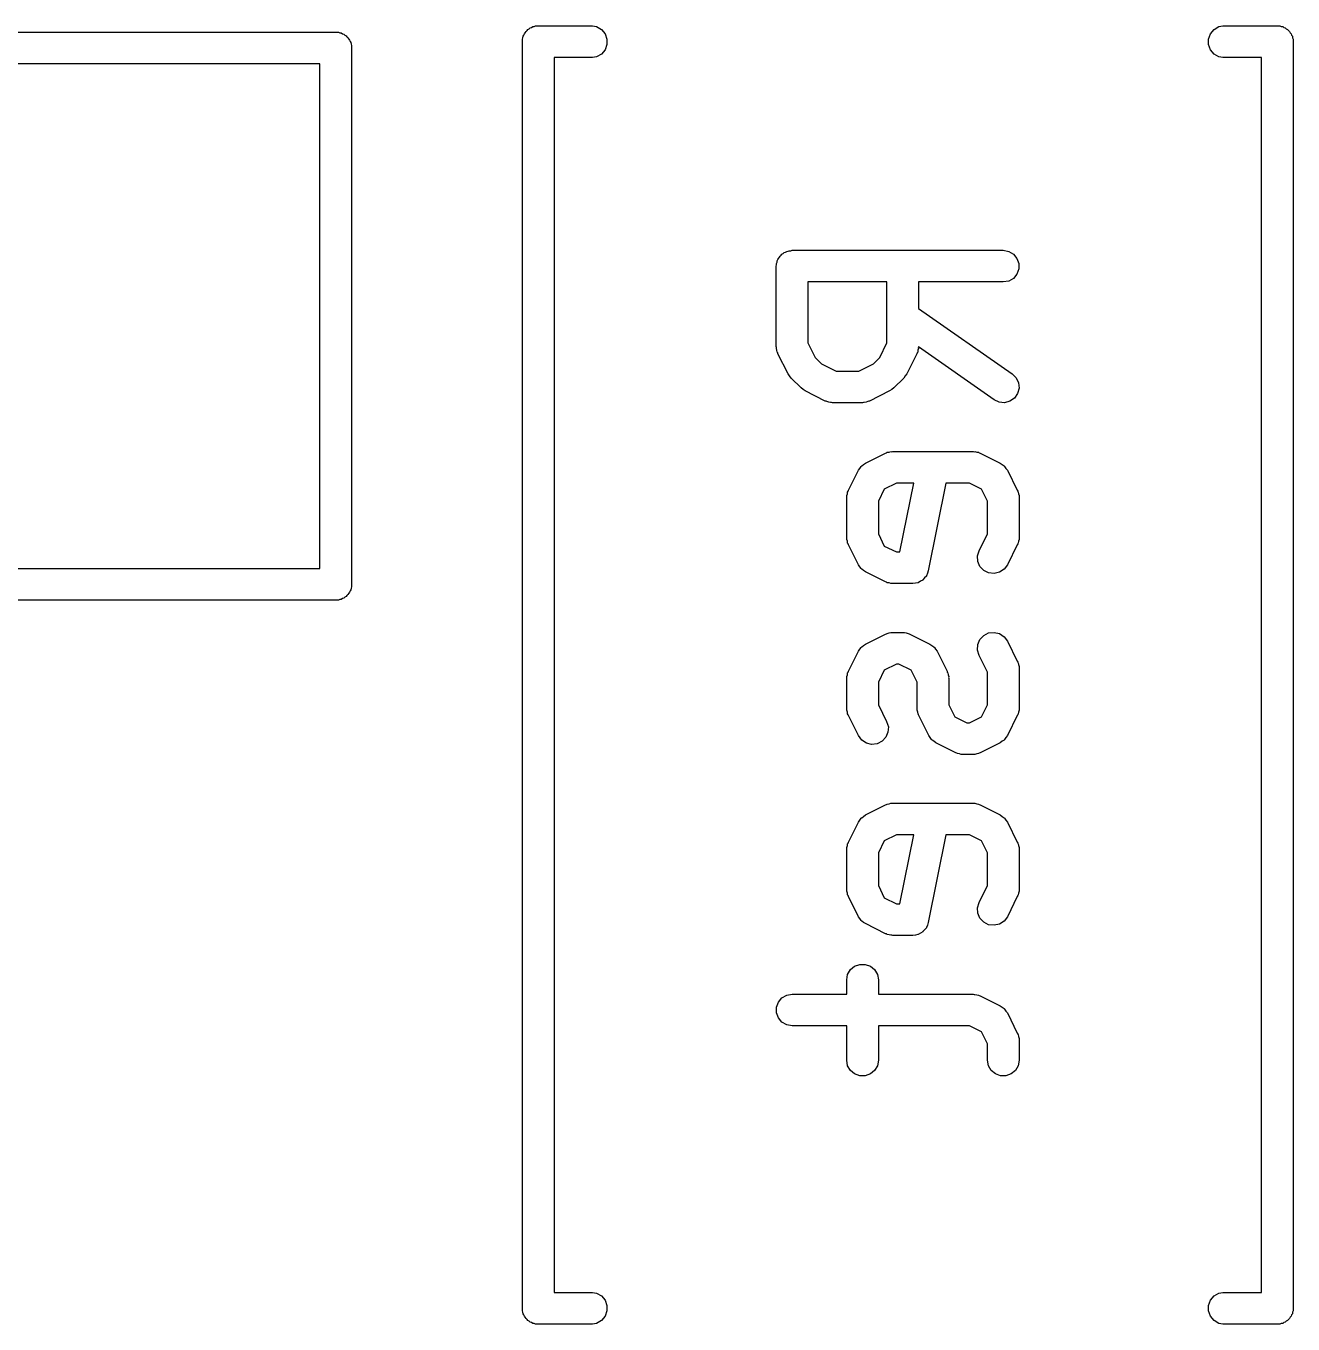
# Model space of a CAD drawing. Extents: x 61 to 195, y -137 to -62.
# Drawn here: x 188.72 to 194.72, y -110.08 to -103.92 of the extents above; entities that cross this region are included whole.
import ezdxf

# ---------------------------------------------------------------- set-up
doc = ezdxf.new("R2010")
doc.units = 0
doc.header["$MEASUREMENT"] = 0
doc.layers.add('BLACK', color=7, linetype='CONTINUOUS')

msp = doc.modelspace()

# ---------------------------------------------------------------- linework, layer by layer
at = {"layer": 'BLACK', "linetype": 'CONTINUOUS'}
for p, q in [((191.107, -103.938), (191.112, -103.934)), ((191.112, -103.934), (191.118, -103.932)), ((191.118, -103.932), (191.124, -103.928)), ((191.124, -103.928), (191.131, -103.927)), ((191.131, -103.927), (191.137, -103.925)), ((191.137, -103.925), (191.143, -103.925)), ((191.143, -103.925), (191.143, -103.925)), ((191.143, -103.925), (191.407, -103.925)), ((191.407, -103.925), (191.426, -103.928)), ((191.426, -103.928), (191.449, -103.942)), ((194.351, -103.942), (194.374, -103.928)), ((194.374, -103.928), (194.393, -103.925)), ((194.393, -103.925), (194.657, -103.925)), ((194.657, -103.925), (194.663, -103.925)), ((194.657, -103.925), (194.657, -103.925)), ((194.663, -103.925), (194.669, -103.927)), ((194.669, -103.927), (194.676, -103.928)), ((194.676, -103.928), (194.682, -103.932)), ((194.682, -103.932), (194.688, -103.934)), ((194.688, -103.934), (194.693, -103.938)), ((180.023, -103.955), (190.197, -103.955)), ((190.197, -103.955), (190.203, -103.955)), ((190.197, -103.955), (190.197, -103.955)), ((190.203, -103.955), (190.209, -103.957)), ((190.209, -103.957), (190.216, -103.958)), ((190.216, -103.958), (190.222, -103.962)), ((190.222, -103.962), (190.228, -103.964)), ((190.228, -103.964), (190.233, -103.968)), ((190.233, -103.968), (190.239, -103.972)), ((190.239, -103.972), (190.243, -103.977)), ((190.243, -103.977), (190.248, -103.981)), ((190.248, -103.981), (190.252, -103.987)), ((190.252, -103.987), (190.256, -103.992)), ((190.256, -103.992), (190.258, -103.998)), ((191.075, -103.987), (191.077, -103.981)), ((191.075, -103.993), (191.075, -103.987)), ((191.075, -110.007), (191.075, -103.993)), ((191.077, -103.981), (191.078, -103.974)), ((191.078, -103.974), (191.082, -103.968)), ((191.082, -103.968), (191.084, -103.962)), ((191.084, -103.962), (191.088, -103.957)), ((191.088, -103.957), (191.092, -103.951)), ((191.092, -103.951), (191.097, -103.947)), ((191.097, -103.947), (191.101, -103.942)), ((191.101, -103.942), (191.107, -103.938)), ((191.449, -103.942), (191.466, -103.962)), ((191.466, -103.962), (191.475, -103.987)), ((191.475, -103.987), (191.475, -104.013)), ((194.325, -103.987), (194.334, -103.962)), ((194.325, -104.013), (194.325, -103.987)), ((194.334, -103.962), (194.351, -103.942)), ((194.693, -103.938), (194.699, -103.942)), ((194.699, -103.942), (194.703, -103.947)), ((194.703, -103.947), (194.708, -103.951)), ((194.708, -103.951), (194.712, -103.957)), ((194.712, -103.957), (194.716, -103.962)), ((194.716, -103.962), (194.718, -103.968)), ((194.718, -103.968), (194.722, -103.974)), ((194.722, -103.974), (194.723, -103.981)), ((194.723, -103.981), (194.725, -103.987)), ((194.725, -103.987), (194.725, -103.993)), ((194.725, -103.993), (194.725, -103.993)), ((194.725, -103.993), (194.725, -110.007)), ((190.258, -103.998), (190.262, -104.004)), ((190.262, -104.004), (190.263, -104.011)), ((190.263, -104.011), (190.265, -104.017)), ((190.265, -104.017), (190.265, -104.023)), ((190.265, -104.023), (190.265, -104.023)), ((190.265, -104.023), (190.265, -106.577)), ((191.449, -104.058), (191.426, -104.072)), ((191.466, -104.038), (191.449, -104.058)), ((191.475, -104.013), (191.466, -104.038)), ((194.334, -104.038), (194.325, -104.013)), ((194.351, -104.058), (194.334, -104.038)), ((194.374, -104.072), (194.351, -104.058)), ((190.115, -104.105), (180.105, -104.105)), ((190.115, -106.495), (190.115, -104.105)), ((191.407, -104.075), (191.225, -104.075)), ((191.225, -104.075), (191.225, -109.925)), ((191.426, -104.072), (191.407, -104.075)), ((194.393, -104.075), (194.374, -104.072)), ((194.575, -104.075), (194.393, -104.075)), ((194.575, -109.925), (194.575, -104.075)), ((192.281, -105.044), (192.282, -105.038)), ((192.282, -105.038), (192.285, -105.032)), ((192.285, -105.032), (192.287, -105.026)), ((192.287, -105.026), (192.292, -105.021)), ((192.292, -105.021), (192.295, -105.015)), ((192.295, -105.015), (192.3, -105.011)), ((192.3, -105.011), (192.304, -105.006)), ((192.304, -105.006), (192.31, -105.003)), ((192.31, -105.003), (192.315, -104.999)), ((192.315, -104.999), (192.321, -104.996)), ((192.321, -104.996), (192.327, -104.993)), ((192.327, -104.993), (192.333, -104.992)), ((192.333, -104.992), (192.339, -104.99)), ((192.339, -104.99), (192.346, -104.99)), ((192.346, -104.99), (192.352, -104.988)), ((192.352, -104.988), (193.352, -104.988)), ((193.352, -104.988), (193.378, -104.993)), ((193.378, -104.993), (193.401, -105.006)), ((193.401, -105.006), (193.417, -105.026)), ((193.417, -105.026), (193.426, -105.05)), ((192.277, -105.063), (192.279, -105.057)), ((192.277, -105.444), (192.277, -105.063)), ((192.279, -105.05), (192.281, -105.044)), ((192.279, -105.057), (192.279, -105.05)), ((193.417, -105.101), (193.401, -105.121)), ((193.426, -105.076), (193.417, -105.101)), ((193.426, -105.05), (193.426, -105.076)), ((192.427, -105.138), (192.427, -105.427)), ((192.801, -105.138), (192.427, -105.138)), ((192.801, -105.427), (192.801, -105.138)), ((193.352, -105.138), (192.951, -105.138)), ((192.951, -105.138), (192.951, -105.263)), ((193.378, -105.134), (193.352, -105.138)), ((193.401, -105.121), (193.378, -105.134)), ((192.951, -105.263), (193.395, -105.573)), ((192.278, -105.449), (192.277, -105.444)), ((192.278, -105.453), (192.278, -105.449)), ((192.28, -105.461), (192.278, -105.453)), ((192.282, -105.47), (192.28, -105.461)), ((192.284, -105.474), (192.282, -105.47)), ((192.427, -105.427), (192.462, -105.495)), ((192.767, -105.495), (192.801, -105.427)), ((192.947, -105.47), (192.945, -105.474)), ((192.948, -105.461), (192.947, -105.47)), ((192.951, -105.453), (192.948, -105.461)), ((192.951, -105.445), (192.95, -105.449)), ((192.95, -105.449), (192.951, -105.453)), ((193.309, -105.696), (192.951, -105.445)), ((192.285, -105.478), (192.284, -105.474)), ((192.333, -105.573), (192.285, -105.478)), ((192.462, -105.495), (192.492, -105.526)), ((192.492, -105.526), (192.561, -105.56)), ((192.668, -105.56), (192.737, -105.526)), ((192.737, -105.526), (192.767, -105.495)), ((192.943, -105.478), (192.896, -105.573)), ((192.945, -105.474), (192.943, -105.478)), ((192.34, -105.583), (192.333, -105.573)), ((192.347, -105.593), (192.34, -105.583)), ((192.395, -105.64), (192.347, -105.593)), ((192.561, -105.56), (192.668, -105.56)), ((192.882, -105.593), (192.834, -105.64)), ((192.888, -105.583), (192.882, -105.593)), ((192.896, -105.573), (192.888, -105.583)), ((193.395, -105.573), (193.414, -105.592)), ((193.414, -105.592), (193.425, -105.615)), ((192.404, -105.647), (192.395, -105.64)), ((192.414, -105.654), (192.404, -105.647)), ((192.509, -105.702), (192.414, -105.654)), ((192.814, -105.654), (192.719, -105.702)), ((192.824, -105.647), (192.814, -105.654)), ((192.834, -105.64), (192.824, -105.647)), ((193.427, -105.641), (193.42, -105.667)), ((193.425, -105.615), (193.427, -105.641)), ((192.513, -105.703), (192.509, -105.702)), ((192.517, -105.705), (192.513, -105.703)), ((192.526, -105.707), (192.517, -105.705)), ((192.534, -105.709), (192.526, -105.707)), ((192.539, -105.709), (192.534, -105.709)), ((192.543, -105.71), (192.539, -105.709)), ((192.686, -105.71), (192.543, -105.71)), ((192.69, -105.709), (192.686, -105.71)), ((192.694, -105.709), (192.69, -105.709)), ((192.703, -105.707), (192.694, -105.709)), ((192.711, -105.705), (192.703, -105.707)), ((192.715, -105.703), (192.711, -105.705)), ((192.719, -105.702), (192.715, -105.703)), ((193.333, -105.707), (193.309, -105.696)), ((193.359, -105.71), (193.333, -105.707)), ((193.384, -105.703), (193.359, -105.71)), ((193.405, -105.688), (193.384, -105.703)), ((193.42, -105.667), (193.405, -105.688)), ((192.7, -105.996), (192.795, -105.949)), ((192.795, -105.949), (192.799, -105.948)), ((192.799, -105.948), (192.803, -105.945)), ((192.803, -105.945), (192.812, -105.944)), ((192.812, -105.944), (192.82, -105.941)), ((192.82, -105.941), (192.824, -105.942)), ((192.824, -105.942), (192.829, -105.941)), ((192.829, -105.941), (193.21, -105.941)), ((193.21, -105.941), (193.214, -105.942)), ((193.214, -105.942), (193.218, -105.941)), ((193.218, -105.941), (193.227, -105.944)), ((193.227, -105.944), (193.235, -105.945)), ((193.235, -105.945), (193.239, -105.948)), ((193.239, -105.948), (193.243, -105.949)), ((193.243, -105.949), (193.338, -105.996)), ((192.666, -106.03), (192.673, -106.021)), ((192.673, -106.021), (192.679, -106.012)), ((192.679, -106.012), (192.681, -106.011)), ((192.681, -106.011), (192.682, -106.009)), ((192.682, -106.009), (192.691, -106.003)), ((192.691, -106.003), (192.7, -105.996)), ((193.338, -105.996), (193.347, -106.003)), ((193.347, -106.003), (193.356, -106.009)), ((193.356, -106.009), (193.358, -106.011)), ((193.358, -106.011), (193.359, -106.012)), ((193.359, -106.012), (193.365, -106.021)), ((193.365, -106.021), (193.372, -106.03)), ((192.619, -106.125), (192.666, -106.03)), ((193.372, -106.03), (193.419, -106.125)), ((192.611, -106.15), (192.614, -106.142)), ((192.614, -106.142), (192.615, -106.133)), ((192.615, -106.133), (192.617, -106.129)), ((192.617, -106.129), (192.619, -106.125)), ((192.789, -106.119), (192.761, -106.176)), ((192.846, -106.091), (192.789, -106.119)), ((192.928, -106.091), (192.846, -106.091)), ((192.862, -106.417), (192.928, -106.091)), ((193.081, -106.091), (192.997, -106.507)), ((193.192, -106.091), (193.081, -106.091)), ((193.249, -106.119), (193.192, -106.091)), ((193.277, -106.176), (193.249, -106.119)), ((193.419, -106.125), (193.421, -106.129)), ((193.421, -106.129), (193.423, -106.133)), ((193.423, -106.133), (193.424, -106.142)), ((193.424, -106.142), (193.427, -106.15)), ((192.611, -106.154), (192.611, -106.15)), ((192.611, -106.159), (192.611, -106.154)), ((192.611, -106.349), (192.611, -106.159)), ((192.761, -106.176), (192.761, -106.331)), ((193.277, -106.331), (193.277, -106.176)), ((193.427, -106.15), (193.427, -106.154)), ((193.427, -106.154), (193.427, -106.159)), ((193.427, -106.159), (193.427, -106.349)), ((192.761, -106.331), (192.789, -106.389)), ((193.238, -106.411), (193.277, -106.331)), ((192.611, -106.353), (192.611, -106.349)), ((192.611, -106.358), (192.611, -106.353)), ((192.614, -106.366), (192.611, -106.358)), ((192.615, -106.375), (192.614, -106.366)), ((192.617, -106.379), (192.615, -106.375)), ((192.619, -106.383), (192.617, -106.379)), ((192.666, -106.478), (192.619, -106.383)), ((192.789, -106.389), (192.846, -106.417)), ((193.419, -106.383), (193.372, -106.478)), ((193.421, -106.379), (193.419, -106.383)), ((193.423, -106.375), (193.421, -106.379)), ((193.424, -106.366), (193.423, -106.375)), ((193.427, -106.358), (193.424, -106.366)), ((193.427, -106.349), (193.427, -106.353)), ((193.427, -106.353), (193.427, -106.358)), ((192.846, -106.417), (192.862, -106.417)), ((193.23, -106.436), (193.238, -106.411)), ((193.232, -106.462), (193.23, -106.436)), ((180.105, -106.495), (190.115, -106.495)), ((192.673, -106.487), (192.666, -106.478)), ((192.679, -106.496), (192.673, -106.487)), ((192.681, -106.497), (192.679, -106.496)), ((192.682, -106.499), (192.681, -106.497)), ((192.691, -106.505), (192.682, -106.499)), ((192.7, -106.512), (192.691, -106.505)), ((192.795, -106.559), (192.7, -106.512)), ((192.993, -106.518), (192.989, -106.53)), ((192.997, -106.507), (192.993, -106.518)), ((193.242, -106.486), (193.232, -106.462)), ((193.26, -106.505), (193.242, -106.486)), ((193.283, -106.516), (193.26, -106.505)), ((193.309, -106.519), (193.283, -106.516)), ((193.335, -106.513), (193.309, -106.519)), ((193.356, -106.499), (193.335, -106.513)), ((193.372, -106.478), (193.356, -106.499)), ((190.265, -106.577), (190.265, -106.577)), ((190.265, -106.577), (190.265, -106.583)), ((192.799, -106.56), (192.795, -106.559)), ((192.803, -106.563), (192.799, -106.56)), ((192.812, -106.564), (192.803, -106.563)), ((192.82, -106.567), (192.812, -106.564)), ((192.824, -106.566), (192.82, -106.567)), ((192.829, -106.567), (192.824, -106.566)), ((192.924, -106.567), (192.829, -106.567)), ((192.936, -106.565), (192.924, -106.567)), ((192.948, -106.563), (192.936, -106.565)), ((192.949, -106.563), (192.948, -106.563)), ((192.96, -106.556), (192.949, -106.563)), ((192.949, -106.563), (192.949, -106.563)), ((192.971, -106.551), (192.96, -106.556)), ((192.972, -106.549), (192.971, -106.55)), ((192.971, -106.55), (192.971, -106.551)), ((192.98, -106.54), (192.972, -106.549)), ((192.988, -106.531), (192.98, -106.54)), ((192.989, -106.53), (192.988, -106.53)), ((192.988, -106.53), (192.988, -106.531)), ((190.222, -106.638), (190.216, -106.642)), ((190.228, -106.636), (190.222, -106.638)), ((190.233, -106.632), (190.228, -106.636)), ((190.239, -106.628), (190.233, -106.632)), ((190.243, -106.623), (190.239, -106.628)), ((190.248, -106.619), (190.243, -106.623)), ((190.252, -106.613), (190.248, -106.619)), ((190.256, -106.608), (190.252, -106.613)), ((190.258, -106.602), (190.256, -106.608)), ((190.262, -106.596), (190.258, -106.602)), ((190.263, -106.589), (190.262, -106.596)), ((190.265, -106.583), (190.263, -106.589)), ((190.197, -106.645), (180.023, -106.645)), ((190.203, -106.645), (190.197, -106.645)), ((190.197, -106.645), (190.197, -106.645)), ((190.209, -106.643), (190.203, -106.645)), ((190.216, -106.642), (190.209, -106.643)), ((192.7, -106.854), (192.795, -106.806)), ((192.795, -106.806), (192.799, -106.805)), ((192.799, -106.805), (192.803, -106.803)), ((192.803, -106.803), (192.812, -106.801)), ((192.812, -106.801), (192.82, -106.798)), ((192.82, -106.798), (192.824, -106.799)), ((192.824, -106.799), (192.829, -106.798)), ((192.829, -106.798), (192.876, -106.798)), ((192.876, -106.798), (192.88, -106.799)), ((192.88, -106.799), (192.885, -106.798)), ((192.885, -106.798), (192.893, -106.801)), ((192.893, -106.801), (192.902, -106.803)), ((192.902, -106.803), (192.906, -106.805)), ((192.906, -106.805), (192.91, -106.806)), ((192.91, -106.806), (193.005, -106.854)), ((193.242, -106.832), (193.26, -106.813)), ((193.26, -106.813), (193.283, -106.801)), ((193.283, -106.801), (193.309, -106.798)), ((193.309, -106.798), (193.335, -106.804)), ((193.335, -106.804), (193.356, -106.819)), ((193.356, -106.819), (193.372, -106.839)), ((192.619, -106.982), (192.666, -106.887)), ((192.666, -106.887), (192.673, -106.878)), ((192.673, -106.878), (192.679, -106.869)), ((192.679, -106.869), (192.681, -106.868)), ((192.681, -106.868), (192.682, -106.866)), ((192.682, -106.866), (192.691, -106.86)), ((192.691, -106.86), (192.7, -106.854)), ((193.005, -106.854), (193.014, -106.86)), ((193.014, -106.86), (193.023, -106.866)), ((193.023, -106.866), (193.024, -106.868)), ((193.024, -106.868), (193.026, -106.869)), ((193.026, -106.869), (193.032, -106.878)), ((193.032, -106.878), (193.039, -106.887)), ((193.039, -106.887), (193.086, -106.982)), ((193.23, -106.882), (193.232, -106.856)), ((193.238, -106.907), (193.23, -106.882)), ((193.232, -106.856), (193.242, -106.832)), ((193.372, -106.839), (193.419, -106.935)), ((192.846, -106.948), (192.789, -106.977)), ((192.858, -106.948), (192.846, -106.948)), ((192.916, -106.977), (192.858, -106.948)), ((193.277, -106.986), (193.238, -106.907)), ((193.419, -106.935), (193.421, -106.939)), ((193.421, -106.939), (193.423, -106.943)), ((193.423, -106.943), (193.424, -106.951)), ((192.611, -107.007), (192.614, -106.999)), ((192.611, -107.012), (192.611, -107.007)), ((192.614, -106.999), (192.615, -106.99)), ((192.615, -106.99), (192.617, -106.986)), ((192.617, -106.986), (192.619, -106.982)), ((192.789, -106.977), (192.761, -107.034)), ((192.944, -107.034), (192.916, -106.977)), ((193.086, -106.982), (193.087, -106.986)), ((193.087, -106.986), (193.09, -106.99)), ((193.09, -106.99), (193.091, -106.999)), ((193.091, -106.999), (193.094, -107.007)), ((193.094, -107.007), (193.093, -107.012)), ((193.277, -107.141), (193.277, -106.986)), ((193.424, -106.951), (193.427, -106.96)), ((193.427, -106.96), (193.427, -106.964)), ((193.427, -106.964), (193.427, -106.968)), ((193.427, -106.968), (193.427, -107.159)), ((192.611, -107.016), (192.611, -107.012)), ((192.611, -107.159), (192.611, -107.016)), ((192.761, -107.034), (192.761, -107.141)), ((192.944, -107.159), (192.944, -107.034)), ((193.093, -107.012), (193.094, -107.016)), ((193.094, -107.016), (193.094, -107.141)), ((192.611, -107.163), (192.611, -107.159)), ((192.611, -107.167), (192.611, -107.163)), ((192.614, -107.176), (192.611, -107.167)), ((192.615, -107.184), (192.614, -107.176)), ((192.617, -107.188), (192.615, -107.184)), ((192.619, -107.192), (192.617, -107.188)), ((192.666, -107.287), (192.619, -107.192)), ((192.761, -107.141), (192.8, -107.22)), ((192.945, -107.163), (192.944, -107.159)), ((192.945, -107.167), (192.945, -107.163)), ((192.947, -107.176), (192.945, -107.167)), ((192.949, -107.184), (192.947, -107.176)), ((192.951, -107.188), (192.949, -107.184)), ((192.952, -107.192), (192.951, -107.188)), ((193, -107.287), (192.952, -107.192)), ((193.094, -107.141), (193.123, -107.198)), ((193.249, -107.198), (193.277, -107.141)), ((193.419, -107.192), (193.372, -107.287)), ((193.421, -107.188), (193.419, -107.192)), ((193.423, -107.184), (193.421, -107.188)), ((193.424, -107.176), (193.423, -107.184)), ((193.427, -107.167), (193.424, -107.176)), ((193.427, -107.159), (193.427, -107.163)), ((193.427, -107.163), (193.427, -107.167)), ((192.8, -107.22), (192.808, -107.245)), ((192.808, -107.245), (192.806, -107.271)), ((193.123, -107.198), (193.18, -107.227)), ((193.18, -107.227), (193.192, -107.227)), ((193.192, -107.227), (193.249, -107.198)), ((192.682, -107.308), (192.666, -107.287)), ((192.704, -107.323), (192.682, -107.308)), ((192.778, -107.314), (192.755, -107.326)), ((192.796, -107.295), (192.778, -107.314)), ((192.806, -107.271), (192.796, -107.295)), ((193.006, -107.296), (193, -107.287)), ((193.012, -107.306), (193.006, -107.296)), ((193.014, -107.307), (193.012, -107.306)), ((193.015, -107.308), (193.014, -107.307)), ((193.024, -107.314), (193.015, -107.308)), ((193.033, -107.321), (193.024, -107.314)), ((193.347, -107.314), (193.338, -107.321)), ((193.356, -107.308), (193.347, -107.314)), ((193.358, -107.307), (193.356, -107.308)), ((193.359, -107.306), (193.358, -107.307)), ((193.365, -107.296), (193.359, -107.306)), ((193.372, -107.287), (193.365, -107.296)), ((192.729, -107.329), (192.704, -107.323)), ((192.755, -107.326), (192.729, -107.329)), ((193.128, -107.369), (193.033, -107.321)), ((193.133, -107.37), (193.128, -107.369)), ((193.136, -107.372), (193.133, -107.37)), ((193.145, -107.374), (193.136, -107.372)), ((193.153, -107.376), (193.145, -107.374)), ((193.158, -107.376), (193.153, -107.376)), ((193.162, -107.377), (193.158, -107.376)), ((193.21, -107.377), (193.162, -107.377)), ((193.214, -107.376), (193.21, -107.377)), ((193.218, -107.376), (193.214, -107.376)), ((193.227, -107.374), (193.218, -107.376)), ((193.235, -107.372), (193.227, -107.374)), ((193.239, -107.37), (193.235, -107.372)), ((193.243, -107.369), (193.239, -107.37)), ((193.338, -107.321), (193.243, -107.369)), ((192.7, -107.663), (192.795, -107.615)), ((192.795, -107.615), (192.799, -107.614)), ((192.799, -107.614), (192.803, -107.612)), ((192.803, -107.612), (192.812, -107.611)), ((192.812, -107.611), (192.82, -107.608)), ((192.82, -107.608), (192.824, -107.608)), ((192.824, -107.608), (192.829, -107.608)), ((192.829, -107.608), (193.21, -107.608)), ((193.21, -107.608), (193.214, -107.608)), ((193.214, -107.608), (193.218, -107.608)), ((193.218, -107.608), (193.227, -107.611)), ((193.227, -107.611), (193.235, -107.612)), ((193.235, -107.612), (193.239, -107.614)), ((193.239, -107.614), (193.243, -107.615)), ((193.243, -107.615), (193.338, -107.663)), ((192.673, -107.688), (192.679, -107.679)), ((192.679, -107.679), (192.681, -107.677)), ((192.681, -107.677), (192.682, -107.676)), ((192.682, -107.676), (192.691, -107.67)), ((192.691, -107.67), (192.7, -107.663)), ((193.338, -107.663), (193.347, -107.67)), ((193.347, -107.67), (193.356, -107.676)), ((193.356, -107.676), (193.358, -107.677)), ((193.358, -107.677), (193.359, -107.679)), ((193.359, -107.679), (193.365, -107.688)), ((192.619, -107.792), (192.666, -107.697)), ((192.666, -107.697), (192.673, -107.688)), ((193.365, -107.688), (193.372, -107.697)), ((193.372, -107.697), (193.419, -107.792)), ((192.611, -107.817), (192.614, -107.808)), ((192.614, -107.808), (192.615, -107.8)), ((192.615, -107.8), (192.617, -107.796)), ((192.617, -107.796), (192.619, -107.792)), ((192.789, -107.786), (192.761, -107.843)), ((192.846, -107.758), (192.789, -107.786)), ((192.928, -107.758), (192.846, -107.758)), ((192.862, -108.084), (192.928, -107.758)), ((193.081, -107.758), (192.997, -108.173)), ((193.192, -107.758), (193.081, -107.758)), ((193.249, -107.786), (193.192, -107.758)), ((193.277, -107.843), (193.249, -107.786)), ((193.419, -107.792), (193.421, -107.796)), ((193.421, -107.796), (193.423, -107.8)), ((193.423, -107.8), (193.424, -107.808)), ((193.424, -107.808), (193.427, -107.817)), ((192.611, -107.821), (192.611, -107.817)), ((192.611, -107.825), (192.611, -107.821)), ((192.611, -108.016), (192.611, -107.825)), ((192.761, -107.843), (192.761, -107.998)), ((193.277, -107.998), (193.277, -107.843)), ((193.427, -107.817), (193.427, -107.821)), ((193.427, -107.821), (193.427, -107.825)), ((193.427, -107.825), (193.427, -108.016)), ((192.611, -108.02), (192.611, -108.016)), ((192.611, -108.024), (192.611, -108.02)), ((192.614, -108.033), (192.611, -108.024)), ((192.615, -108.042), (192.614, -108.033)), ((192.617, -108.045), (192.615, -108.042)), ((192.619, -108.049), (192.617, -108.045)), ((192.666, -108.145), (192.619, -108.049)), ((192.761, -107.998), (192.789, -108.055)), ((192.789, -108.055), (192.846, -108.084)), ((193.238, -108.078), (193.277, -107.998)), ((193.419, -108.049), (193.372, -108.145)), ((193.421, -108.045), (193.419, -108.049)), ((193.423, -108.042), (193.421, -108.045)), ((193.424, -108.033), (193.423, -108.042)), ((193.427, -108.024), (193.424, -108.033)), ((193.427, -108.016), (193.427, -108.02)), ((193.427, -108.02), (193.427, -108.024)), ((192.846, -108.084), (192.862, -108.084)), ((193.23, -108.103), (193.238, -108.078)), ((193.232, -108.129), (193.23, -108.103)), ((192.673, -108.153), (192.666, -108.145)), ((192.679, -108.163), (192.673, -108.153)), ((192.681, -108.164), (192.679, -108.163)), ((192.682, -108.166), (192.681, -108.164)), ((192.691, -108.172), (192.682, -108.166)), ((192.7, -108.178), (192.691, -108.172)), ((192.795, -108.226), (192.7, -108.178)), ((192.997, -108.173), (192.993, -108.185)), ((193.242, -108.152), (193.232, -108.129)), ((193.26, -108.171), (193.242, -108.152)), ((193.283, -108.183), (193.26, -108.171)), ((193.356, -108.166), (193.335, -108.18)), ((193.372, -108.145), (193.356, -108.166)), ((192.799, -108.227), (192.795, -108.226)), ((192.803, -108.229), (192.799, -108.227)), ((192.812, -108.231), (192.803, -108.229)), ((192.82, -108.233), (192.812, -108.231)), ((192.824, -108.233), (192.82, -108.233)), ((192.829, -108.234), (192.824, -108.233)), ((192.924, -108.234), (192.829, -108.234)), ((192.936, -108.232), (192.924, -108.234)), ((192.948, -108.23), (192.936, -108.232)), ((192.949, -108.229), (192.948, -108.23)), ((192.96, -108.223), (192.949, -108.229)), ((192.949, -108.229), (192.949, -108.229)), ((192.971, -108.217), (192.96, -108.223)), ((192.972, -108.216), (192.971, -108.217)), ((192.971, -108.217), (192.971, -108.217)), ((192.98, -108.207), (192.972, -108.216)), ((192.988, -108.198), (192.98, -108.207)), ((192.989, -108.196), (192.988, -108.197)), ((192.988, -108.197), (192.988, -108.198)), ((192.993, -108.185), (192.989, -108.196)), ((193.309, -108.186), (193.283, -108.183)), ((193.335, -108.18), (193.309, -108.186)), ((192.611, -108.444), (192.615, -108.419)), ((192.615, -108.419), (192.628, -108.396)), ((192.628, -108.396), (192.648, -108.379)), ((192.648, -108.379), (192.673, -108.371)), ((192.673, -108.371), (192.699, -108.371)), ((192.699, -108.371), (192.723, -108.379)), ((192.723, -108.379), (192.743, -108.396)), ((192.743, -108.396), (192.756, -108.419)), ((192.756, -108.419), (192.761, -108.444)), ((192.611, -108.512), (192.611, -108.444)), ((192.761, -108.444), (192.761, -108.512)), ((192.287, -108.55), (192.304, -108.53)), ((192.304, -108.53), (192.327, -108.517)), ((192.327, -108.517), (192.352, -108.512)), ((192.352, -108.512), (192.611, -108.512)), ((192.761, -108.512), (193.21, -108.512)), ((193.21, -108.512), (193.214, -108.513)), ((193.214, -108.513), (193.218, -108.513)), ((193.218, -108.513), (193.227, -108.515)), ((193.227, -108.515), (193.235, -108.517)), ((193.235, -108.517), (193.239, -108.519)), ((193.239, -108.519), (193.243, -108.52)), ((193.243, -108.52), (193.338, -108.568)), ((192.279, -108.574), (192.287, -108.55)), ((192.279, -108.6), (192.279, -108.574)), ((192.287, -108.625), (192.279, -108.6)), ((193.338, -108.568), (193.347, -108.574)), ((193.347, -108.574), (193.356, -108.58)), ((193.356, -108.58), (193.358, -108.582)), ((193.358, -108.582), (193.359, -108.583)), ((193.359, -108.583), (193.365, -108.593)), ((193.365, -108.593), (193.372, -108.601)), ((193.372, -108.601), (193.419, -108.697)), ((192.304, -108.645), (192.287, -108.625)), ((192.327, -108.658), (192.304, -108.645)), ((192.352, -108.662), (192.327, -108.658)), ((192.611, -108.662), (192.352, -108.662)), ((192.611, -108.825), (192.611, -108.662)), ((193.192, -108.662), (192.761, -108.662)), ((192.761, -108.662), (192.761, -108.825)), ((193.249, -108.691), (193.192, -108.662)), ((193.277, -108.748), (193.249, -108.691)), ((193.419, -108.697), (193.421, -108.701)), ((193.421, -108.701), (193.423, -108.704)), ((193.423, -108.704), (193.424, -108.713)), ((193.424, -108.713), (193.427, -108.722)), ((193.427, -108.722), (193.427, -108.726)), ((193.427, -108.726), (193.427, -108.73)), ((193.427, -108.73), (193.427, -108.825)), ((193.277, -108.825), (193.277, -108.748)), ((192.615, -108.851), (192.611, -108.825)), ((192.628, -108.874), (192.615, -108.851)), ((192.756, -108.851), (192.743, -108.874)), ((192.761, -108.825), (192.756, -108.851)), ((193.282, -108.851), (193.277, -108.825)), ((193.295, -108.874), (193.282, -108.851)), ((193.423, -108.851), (193.41, -108.874)), ((193.427, -108.825), (193.423, -108.851)), ((192.648, -108.89), (192.628, -108.874)), ((192.673, -108.899), (192.648, -108.89)), ((192.699, -108.899), (192.673, -108.899)), ((192.723, -108.89), (192.699, -108.899)), ((192.743, -108.874), (192.723, -108.89)), ((193.315, -108.89), (193.295, -108.874)), ((193.339, -108.899), (193.315, -108.89)), ((193.365, -108.899), (193.339, -108.899)), ((193.39, -108.89), (193.365, -108.899)), ((193.41, -108.874), (193.39, -108.89)), ((191.225, -109.925), (191.407, -109.925)), ((191.407, -109.925), (191.426, -109.928)), ((191.426, -109.928), (191.449, -109.942)), ((191.449, -109.942), (191.466, -109.962)), ((191.466, -109.962), (191.475, -109.987)), ((194.325, -109.987), (194.334, -109.962)), ((194.334, -109.962), (194.351, -109.942)), ((194.351, -109.942), (194.374, -109.928)), ((194.374, -109.928), (194.393, -109.925)), ((194.393, -109.925), (194.575, -109.925)), ((191.075, -110.013), (191.075, -110.007)), ((191.075, -110.007), (191.075, -110.007)), ((191.077, -110.019), (191.075, -110.013)), ((191.078, -110.026), (191.077, -110.019)), ((191.475, -110.013), (191.466, -110.038)), ((191.475, -109.987), (191.475, -110.013)), ((194.325, -110.013), (194.325, -109.987)), ((194.334, -110.038), (194.325, -110.013)), ((194.723, -110.019), (194.722, -110.026)), ((194.725, -110.013), (194.723, -110.019)), ((194.725, -110.007), (194.725, -110.007)), ((194.725, -110.007), (194.725, -110.013)), ((191.082, -110.032), (191.078, -110.026)), ((191.084, -110.038), (191.082, -110.032)), ((191.088, -110.043), (191.084, -110.038)), ((191.092, -110.049), (191.088, -110.043)), ((191.097, -110.053), (191.092, -110.049)), ((191.101, -110.058), (191.097, -110.053)), ((191.107, -110.062), (191.101, -110.058)), ((191.112, -110.066), (191.107, -110.062)), ((191.118, -110.068), (191.112, -110.066)), ((191.124, -110.072), (191.118, -110.068)), ((191.131, -110.073), (191.124, -110.072)), ((191.137, -110.075), (191.131, -110.073)), ((191.143, -110.075), (191.137, -110.075)), ((191.407, -110.075), (191.143, -110.075)), ((191.143, -110.075), (191.143, -110.075)), ((191.426, -110.072), (191.407, -110.075)), ((191.449, -110.058), (191.426, -110.072)), ((191.466, -110.038), (191.449, -110.058)), ((194.351, -110.058), (194.334, -110.038)), ((194.374, -110.072), (194.351, -110.058)), ((194.393, -110.075), (194.374, -110.072)), ((194.657, -110.075), (194.393, -110.075)), ((194.663, -110.075), (194.657, -110.075)), ((194.657, -110.075), (194.657, -110.075)), ((194.669, -110.073), (194.663, -110.075)), ((194.676, -110.072), (194.669, -110.073)), ((194.682, -110.068), (194.676, -110.072)), ((194.688, -110.066), (194.682, -110.068)), ((194.693, -110.062), (194.688, -110.066)), ((194.699, -110.058), (194.693, -110.062)), ((194.703, -110.053), (194.699, -110.058)), ((194.708, -110.049), (194.703, -110.053)), ((194.712, -110.043), (194.708, -110.049)), ((194.716, -110.038), (194.712, -110.043)), ((194.718, -110.032), (194.716, -110.038)), ((194.722, -110.026), (194.718, -110.032))]:
    msp.add_line(p, q, dxfattribs=at)

doc.saveas('drawing.dxf')
